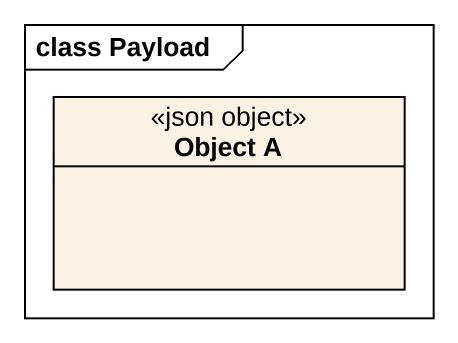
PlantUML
@startuml
mainframe class Payload
hide circle
hide empty members
class "Object A" as Object_A <<json object>>
@enduml
